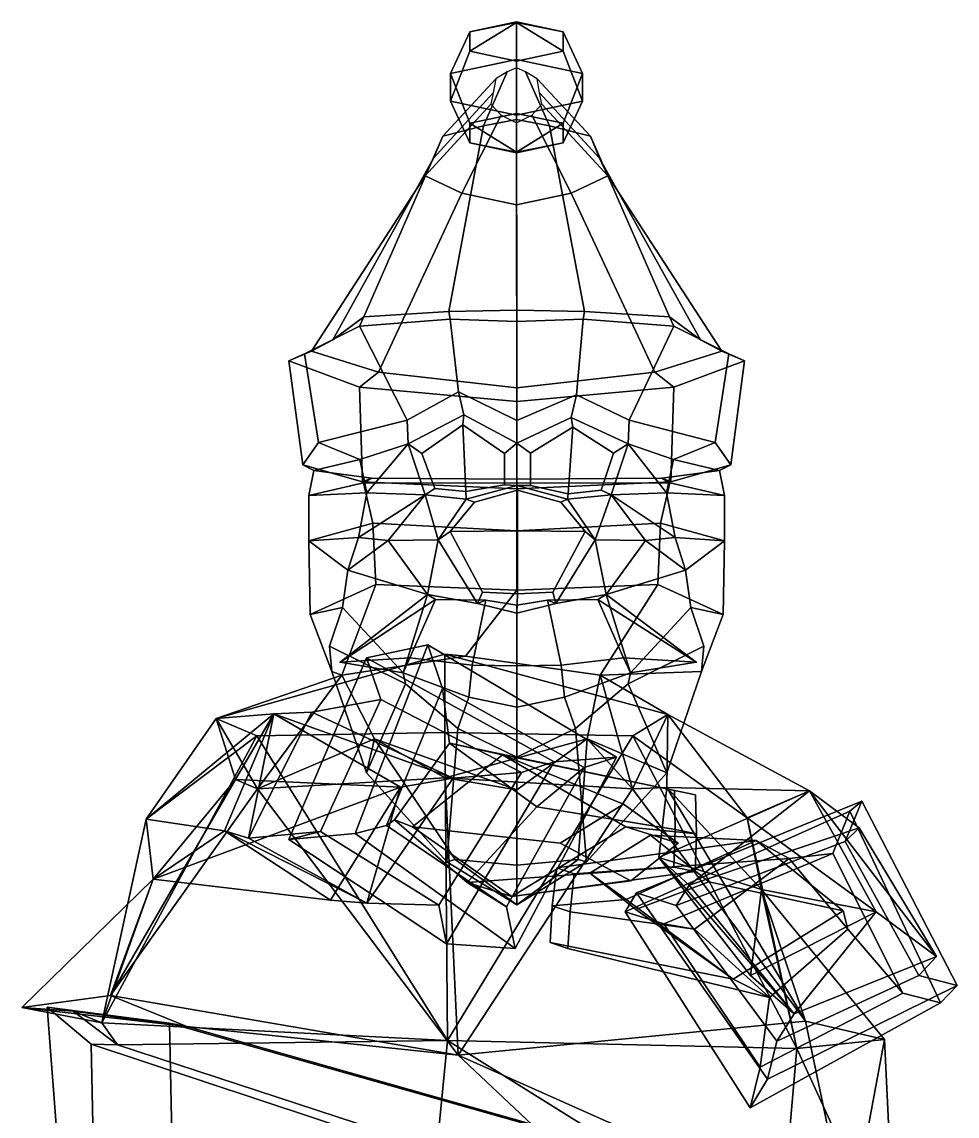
# Model space of a CAD drawing. Extents: x -125 to 148, y -159 to 360.
# Drawn here: x -125.4 to 147.8, y 40.4 to 360 of the extents above; entities that cross this region are included whole.
import ezdxf

# ---------------------------------------------------------------- set-up
doc = ezdxf.new("R2010")
doc.units = 0

msp = doc.modelspace()

# ---------------------------------------------------------------- linework, layer by layer
for p in [(-32.484234, 172.983459, 84.907341), (71.522339, 172.983459, 84.907341)]:
    msp.add_point(p)
for points in [[(5.436601, 357.161835, -21.487675), (19.045494, 360.023315, -28.381702), (19.045496, 349.011597, -39.647381), (-0.200405, 344.964905, -29.897821)], [(19.045486, 348.577484, -0.805751), (19.04549, 359.843506, -12.292946), (5.436598, 351.438934, -7.699727)], [(5.436598, 351.438934, -7.699727), (19.04549, 359.843506, -12.292946), (5.436601, 357.161835, -21.487675)], [(19.04549, 359.843506, -12.292946), (19.045494, 360.023315, -28.381702), (5.436601, 357.161835, -21.487675)], [(19.045486, 348.577484, -0.805751), (32.654411, 351.438934, -7.699723), (19.04549, 359.843506, -12.292946)], [(19.04549, 359.843506, -12.292946), (32.654415, 357.161835, -21.487671), (19.045494, 360.023315, -28.381702)], [(32.654411, 351.438934, -7.699723), (32.654415, 357.161835, -21.487671), (19.04549, 359.843506, -12.292946)], [(32.654415, 357.161835, -21.487671), (38.291389, 344.964874, -29.897818), (19.045496, 349.011597, -39.647381), (19.045494, 360.023315, -28.381702)], [(-0.20041, 336.87146, -10.398643), (5.436598, 351.438934, -7.699727), (5.436601, 357.161835, -21.487675), (-0.200405, 344.964905, -29.897821)], [(38.291382, 336.871429, -10.39864), (38.291389, 344.964874, -29.897818), (32.654415, 357.161835, -21.487671), (32.654411, 351.438934, -7.699723)], [(19.045486, 332.824768, -0.64911), (19.045486, 348.577484, -0.805751), (5.436598, 351.438934, -7.699727), (-0.20041, 336.87146, -10.398643)], [(5.436603, 330.397369, -32.596684), (-0.200405, 344.964905, -29.897821), (19.045496, 349.011597, -39.647381), (19.045496, 333.25885, -39.490711)], [(19.045486, 332.824768, -0.64911), (38.291382, 336.871429, -10.39864), (32.654411, 351.438934, -7.699723), (19.045486, 348.577484, -0.805751)], [(32.654415, 330.397369, -32.59668), (19.045496, 333.25885, -39.490711), (19.045496, 349.011597, -39.647381), (38.291389, 344.964874, -29.897818)], [(16.34008, 345.426727, -8.328447), (12.999579, 343.431641, -9.169166), (-2.469534, 326.601166, 43.544441), (9.460824, 329.704803, 48.672573)], [(19.035501, 346.591064, -7.837802), (16.34008, 345.426727, -8.328447), (9.460824, 329.704803, 48.672573), (19.087332, 331.516052, 51.66534)], [(19.035501, 346.591064, -7.837802), (19.087332, 331.516052, 51.66534), (28.713839, 329.704773, 48.672573), (21.730925, 345.426727, -8.328446)], [(21.730925, 345.426727, -8.328446), (28.713839, 329.704773, 48.672573), (40.644199, 326.601135, 43.544445), (25.071424, 343.431641, -9.169164)], [(12.999579, 343.431641, -9.169166), (12.249563, 339.322388, -10.900743), (-5.148162, 320.208649, 32.982204), (-2.469534, 326.601166, 43.544441)], [(-0.20041, 336.87146, -10.398643), (-0.200405, 344.964905, -29.897821), (5.436603, 330.397369, -32.596684), (5.4366, 324.674469, -18.808735)], [(25.071424, 343.431641, -9.169164), (40.644199, 326.601135, 43.544445), (43.322823, 320.208649, 32.982204), (25.821438, 339.322388, -10.900742)], [(38.291382, 336.871429, -10.39864), (32.654411, 324.674469, -18.808731), (32.654415, 330.397369, -32.59668), (38.291389, 344.964874, -29.897818)], [(12.249563, 339.322388, -10.900743), (11.562902, 336.00769, -12.297507), (-7.600519, 315.052216, 24.462252), (-5.148162, 320.208649, 32.982204)], [(25.821438, 339.322388, -10.900742), (43.322823, 320.208649, 32.982204), (45.775185, 315.052216, 24.462255), (26.508101, 336.00769, -12.297505)], [(11.562902, 336.00769, -12.297507), (14.563848, 332.767487, -13.662856), (3.117141, 310.011627, 16.133808), (-7.600519, 315.052216, 24.462252)], [(19.045486, 332.824768, -0.64911), (-0.20041, 336.87146, -10.398643), (5.4366, 324.674469, -18.808735), (19.045488, 321.813019, -11.91476)], [(19.045486, 332.824768, -0.64911), (19.045488, 321.813019, -11.91476), (32.654411, 324.674469, -18.808731), (38.291382, 336.871429, -10.39864)], [(26.508101, 336.00769, -12.297505), (45.775185, 315.052216, 24.462255), (35.057514, 310.011627, 16.13381), (23.507153, 332.767487, -13.662855)], [(14.563848, 332.767487, -13.662856), (19.0355, 330.584595, -14.582707), (19.087328, 306.615875, 10.523001), (3.117141, 310.011627, 16.133808)], [(19.045483, 321.992798, -28.003464), (5.436603, 330.397369, -32.596684), (19.045496, 333.25885, -39.490711)], [(23.507153, 332.767487, -13.662855), (35.057514, 310.011627, 16.13381), (19.087328, 306.615875, 10.523001), (19.0355, 330.584595, -14.582707)], [(19.045483, 321.992798, -28.003464), (19.045496, 333.25885, -39.490711), (32.654415, 330.397369, -32.59668)], [(-25.533239, 273.825684, 74.016945), (-0.672934, 275.469116, 86.882195), (9.460824, 329.704803, 48.672573), (-2.469534, 326.601166, 43.544441)], [(19.11533, 275.800354, 94.309875), (19.087332, 331.516052, 51.66534), (9.460824, 329.704803, 48.672573), (-0.672934, 275.469116, 86.882195)], [(5.4366, 324.674469, -18.808735), (5.436603, 330.397369, -32.596684), (19.045483, 321.992798, -28.003464)], [(32.654411, 324.674469, -18.808731), (19.045483, 321.992798, -28.003464), (32.654415, 330.397369, -32.59668)], [(19.11533, 275.800354, 94.309875), (38.903587, 275.469116, 86.882195), (28.713839, 329.704773, 48.672573), (19.087332, 331.516052, 51.66534)], [(63.763901, 273.825684, 74.016945), (40.644199, 326.601135, 43.544445), (28.713839, 329.704773, 48.672573), (38.903587, 275.469116, 86.882195)], [(-34.573772, 267.128174, 46.569759), (-25.533239, 273.825684, 74.016945), (-2.469534, 326.601166, 43.544441), (-5.148162, 320.208649, 32.982204)], [(72.804436, 267.128174, 46.569759), (43.322823, 320.208649, 32.982204), (40.644199, 326.601135, 43.544445), (63.763901, 273.825684, 74.016945)], [(19.045488, 321.813019, -11.91476), (5.4366, 324.674469, -18.808735), (19.045483, 321.992798, -28.003464)], [(19.045488, 321.813019, -11.91476), (19.045483, 321.992798, -28.003464), (32.654411, 324.674469, -18.808731)], [(-40.843712, 263.813721, 23.601561), (-34.573772, 267.128174, 46.569759), (-5.148162, 320.208649, 32.982204), (-7.600519, 315.052216, 24.462252)], [(79.074371, 263.813721, 23.601561), (45.775185, 315.052216, 24.462255), (43.322823, 320.208649, 32.982204), (72.804436, 267.128174, 46.569759)], [(-21.255796, 257.734619, 2.862579), (-40.843712, 263.813721, 23.601561), (-7.600519, 315.052216, 24.462252), (3.117141, 310.011627, 16.133808)], [(59.48645, 257.734619, 2.862579), (35.057514, 310.011627, 16.13381), (45.775185, 315.052216, 24.462255), (79.074371, 263.813721, 23.601561)], [(19.115328, 253.169281, -16.105837), (-21.255796, 257.734619, 2.862579), (3.117141, 310.011627, 16.133808), (19.087328, 306.615875, 10.523001)], [(19.115328, 253.169281, -16.105837), (19.087328, 306.615875, 10.523001), (35.057514, 310.011627, 16.13381), (59.48645, 257.734619, 2.862579)], [(-0.28427, 273.211639, 91.787521), (-0.672934, 275.469116, 86.882195), (-25.533239, 273.825684, 74.016945), (-26.775591, 271.146545, 78.628586)], [(19.11533, 272.46347, 97.903023), (19.11533, 275.800354, 94.309875), (-0.672934, 275.469116, 86.882195), (-0.28427, 273.211639, 91.787521)], [(19.11533, 272.46347, 97.903023), (38.514923, 273.211639, 91.787521), (38.903587, 275.469116, 86.882195), (19.11533, 275.800354, 94.309875)], [(38.514923, 273.211639, 91.787521), (65.006256, 271.146515, 78.628586), (63.763901, 273.825684, 74.016945), (38.903587, 275.469116, 86.882195)], [(-26.775591, 271.146545, 78.628586), (-25.533239, 273.825684, 74.016945), (-34.573772, 267.128174, 46.569759), (-42.872452, 263.071838, 47.97971)], [(2.072557, 251.934692, 95.995544), (-0.28427, 273.211639, 91.787521), (-26.775591, 271.146545, 78.628586), (-12.868178, 243.688904, 84.881096)], [(19.115328, 243.605743, 100.219559), (19.11533, 272.46347, 97.903023), (-0.28427, 273.211639, 91.787521), (2.072557, 251.934692, 95.995544)], [(19.115328, 243.605743, 100.219559), (36.561825, 251.13031, 96.065918), (38.514923, 273.211639, 91.787521), (19.11533, 272.46347, 97.903023)], [(36.561825, 251.13031, 96.065918), (51.970875, 243.688904, 84.881104), (65.006256, 271.146515, 78.628586), (38.514923, 273.211639, 91.787521)], [(65.006256, 271.146515, 78.628586), (81.103111, 263.071838, 47.97971), (72.804436, 267.128174, 46.569759), (63.763901, 273.825684, 74.016945)], [(-12.868178, 243.688904, 84.881096), (-26.775591, 271.146545, 78.628586), (-42.872452, 263.071838, 47.97971), (-38.825386, 237.117004, 66.321053)], [(51.970875, 243.688904, 84.881104), (77.056053, 237.117004, 66.321053), (81.103111, 263.071838, 47.97971), (65.006256, 271.146515, 78.628586)], [(-42.872452, 263.071838, 47.97971), (-34.573772, 267.128174, 46.569759), (-40.843712, 263.813721, 23.601561), (-47.39814, 261.060852, 22.177961)], [(81.103111, 263.071838, 47.97971), (85.628799, 261.060852, 22.177961), (79.074371, 263.813721, 23.601561), (72.804436, 267.128174, 46.569759)], [(-47.39814, 261.060852, 22.177961), (-40.843712, 263.813721, 23.601561), (-21.255796, 257.734619, 2.862579), (-26.784513, 253.283447, -0.571246)], [(-38.825386, 237.117004, 66.321053), (-42.872452, 263.071838, 47.97971), (-47.39814, 261.060852, 22.177961), (-43.398804, 230.677643, 29.019247)], [(85.628799, 261.060852, 22.177961), (65.015175, 253.283447, -0.571246), (59.48645, 257.734619, 2.862579), (79.074371, 263.813721, 23.601561)], [(77.056053, 237.117004, 66.321053), (81.629463, 230.677643, 29.019247), (85.628799, 261.060852, 22.177961), (81.103111, 263.071838, 47.97971)], [(-43.398804, 230.677643, 29.019247), (-47.39814, 261.060852, 22.177961), (-26.784513, 253.283447, -0.571246), (-25.889187, 225.67041, 3.205384)], [(81.629463, 230.677643, 29.019247), (64.11985, 225.67041, 3.205384), (65.015175, 253.283447, -0.571246), (85.628799, 261.060852, 22.177961)], [(-26.784513, 253.283447, -0.571246), (-21.255796, 257.734619, 2.862579), (19.115328, 253.169281, -16.105837), (19.115328, 249.170624, -20.325365)], [(65.015175, 253.283447, -0.571246), (19.115328, 249.170624, -20.325365), (19.115328, 253.169281, -16.105837), (59.48645, 257.734619, 2.862579)], [(-25.889187, 225.67041, 3.205384), (-26.784513, 253.283447, -0.571246), (19.115328, 249.170624, -20.325365), (19.115326, 223.662384, -16.462553)], [(64.11985, 225.67041, 3.205384), (19.115326, 223.662384, -16.462553), (19.115328, 249.170624, -20.325365), (65.015175, 253.283447, -0.571246)], [(2.072557, 251.934692, 95.995544), (-12.868178, 243.688904, 84.881096), (-12.575469, 236.755554, 83.381111), (3.641248, 245.288544, 95.344711)], [(19.115328, 243.605743, 100.219559), (2.072557, 251.934692, 95.995544), (3.641248, 245.288544, 95.344711), (19.115328, 236.997406, 97.49585)], [(19.115328, 243.605743, 100.219559), (19.115328, 236.997406, 97.49585), (34.99313, 244.481689, 95.358788), (36.561825, 251.13031, 96.065918)], [(36.561825, 251.13031, 96.065918), (34.99313, 244.481689, 95.358788), (51.678162, 236.755554, 83.381111), (51.970875, 243.688904, 84.881104)], [(-26.659845, 232.178986, 66.741547), (-12.575469, 236.755554, 83.381111), (-12.868178, 243.688904, 84.881096), (-38.825386, 237.117004, 66.321053)], [(3.3824, 242.315979, 92.881905), (3.641248, 245.288544, 95.344711), (-12.575469, 236.755554, 83.381111), (-8.554732, 233.947266, 83.06633)], [(3.3824, 242.315979, 92.881905), (15.530273, 233.944092, 94.507935), (19.115328, 236.997406, 97.49585), (3.641248, 245.288544, 95.344711)], [(35.5, 241.62085, 92.680855), (34.99313, 244.481689, 95.358788), (19.115328, 236.997406, 97.49585), (23.153521, 234.063354, 94.688248)], [(35.5, 241.62085, 92.680855), (47.419346, 234.066772, 80.562836), (51.678162, 236.755554, 83.381111), (34.99313, 244.481689, 95.358788)], [(64.890503, 232.178986, 66.741547), (77.056053, 237.117004, 66.321053), (51.970875, 243.688904, 84.881104), (51.678162, 236.755554, 83.381111)], [(4.281756, 222.822876, 91.052376), (3.3824, 242.315979, 92.881905), (-8.554732, 233.947266, 83.06633), (-4.807731, 223.757446, 85.960152)], [(15.530273, 233.944092, 94.507935), (3.3824, 242.315979, 92.881905), (4.281756, 222.822876, 91.052376), (15.530273, 224.826843, 95.352135)], [(23.153521, 234.063354, 94.688248), (23.153521, 224.558746, 95.730492), (34.182987, 222.21051, 90.422165), (35.5, 241.62085, 92.680855)], [(34.182987, 222.21051, 90.422165), (43.745312, 223.206543, 84.135445), (47.419346, 234.066772, 80.562836), (35.5, 241.62085, 92.680855)], [(-38.825386, 237.117004, 66.321053), (-43.398804, 230.677643, 29.019247), (-40.093262, 229.014526, 29.825291), (-26.659845, 232.178986, 66.741547)], [(-24.687096, 222.477356, 67.068207), (-12.575469, 236.755554, 83.381111), (-26.659845, 232.178986, 66.741547)], [(-7.645202, 221.916748, 86.961494), (-12.575469, 236.755554, 83.381111), (-24.687096, 222.477356, 67.068207)], [(-4.807731, 223.757446, 85.960152), (-8.554732, 233.947266, 83.06633), (-12.575469, 236.755554, 83.381111), (-7.645202, 221.916748, 86.961494)], [(15.530273, 224.826843, 95.352135), (19.115328, 224.579407, 98.556534), (19.115328, 236.997406, 97.49585), (15.530273, 233.944092, 94.507935)], [(23.153521, 224.558746, 95.730492), (23.153521, 234.063354, 94.688248), (19.115328, 236.997406, 97.49585), (19.115328, 224.579407, 98.556534)], [(43.745312, 223.206543, 84.135445), (46.747898, 221.916748, 86.961494), (51.678162, 236.755554, 83.381111), (47.419346, 234.066772, 80.562836)], [(46.747898, 221.916748, 86.961494), (62.917747, 222.477356, 67.068207), (51.678162, 236.755554, 83.381111)], [(62.917747, 222.477356, 67.068207), (64.890503, 232.178986, 66.741547), (51.678162, 236.755554, 83.381111)], [(77.056053, 237.117004, 66.321053), (64.890503, 232.178986, 66.741547), (78.323929, 229.014526, 29.825291), (81.629463, 230.677643, 29.019247)], [(-43.398804, 230.677643, 29.019247), (-25.889187, 225.67041, 3.205384), (-23.303059, 226.719238, 3.512281), (-40.093262, 229.014526, 29.825291)], [(-26.659845, 232.178986, 66.741547), (-40.093262, 229.014526, 29.825291), (-41.597672, 221.661194, 30.874363), (-24.687096, 222.477356, 67.068207)], [(81.629463, 230.677643, 29.019247), (78.323929, 229.014526, 29.825291), (61.533718, 226.719238, 3.512281), (64.11985, 225.67041, 3.205384)], [(64.890503, 232.178986, 66.741547), (62.917747, 222.477356, 67.068207), (79.828331, 221.661194, 30.874363), (78.323929, 229.014526, 29.825291)], [(-41.597672, 221.661194, 30.874363), (-40.093262, 229.014526, 29.825291), (-23.303059, 226.719238, 3.512281), (-25.615421, 225.340576, 1.084721)], [(79.828331, 221.661194, 30.874363), (63.846073, 225.340576, 1.084721), (61.533718, 226.719238, 3.512281), (78.323929, 229.014526, 29.825291)], [(-41.619453, 208.467285, 33.053295), (-41.597672, 221.661194, 30.874363), (-25.615421, 225.340576, 1.084721), (-22.870644, 213.643524, -0.399008)], [(-25.889187, 225.67041, 3.205384), (19.115326, 223.662384, -16.462553), (19.115326, 226.492706, -13.647124), (-23.303059, 226.719238, 3.512281)], [(-25.615421, 225.340576, 1.084721), (-23.303059, 226.719238, 3.512281), (19.115326, 226.492706, -13.647124), (19.115324, 225.266418, -13.992919)], [(-22.870644, 213.643524, -0.399008), (-25.615421, 225.340576, 1.084721), (19.115324, 225.266418, -13.992919), (19.115316, 211.390198, -12.533608)], [(4.281756, 222.822876, 91.052376), (-4.807731, 223.757446, 85.960152), (-7.645202, 221.916748, 86.961494), (4.314649, 220.635834, 93.248207)], [(4.281756, 222.822876, 91.052376), (4.314649, 220.635834, 93.248207), (19.115328, 224.579407, 98.556534), (15.530273, 224.826843, 95.352135)], [(19.373711, 223.193054, 112.948357), (19.115328, 224.579407, 98.556534), (4.314649, 220.635834, 93.248207), (6.750836, 219.758789, 109.431839)], [(61.101299, 213.643524, -0.399008), (19.115316, 211.390198, -12.533608), (19.115324, 225.266418, -13.992919), (63.846073, 225.340576, 1.084721)], [(63.846073, 225.340576, 1.084721), (19.115324, 225.266418, -13.992919), (19.115326, 226.492706, -13.647124), (61.533718, 226.719238, 3.512281)], [(64.11985, 225.67041, 3.205384), (61.533718, 226.719238, 3.512281), (19.115326, 226.492706, -13.647124), (19.115326, 223.662384, -16.462553)], [(19.373711, 223.193054, 112.948357), (31.996582, 219.758789, 109.431839), (33.916008, 220.635834, 93.248207), (19.115328, 224.579407, 98.556534)], [(34.182987, 222.21051, 90.422165), (23.153521, 224.558746, 95.730492), (19.115328, 224.579407, 98.556534), (33.916008, 220.635834, 93.248207)], [(79.850113, 208.467285, 33.053295), (61.101299, 213.643524, -0.399008), (63.846073, 225.340576, 1.084721), (79.828331, 221.661194, 30.874363)], [(-24.687096, 222.477356, 67.068207), (-41.597672, 221.661194, 30.874363), (-41.619453, 208.467285, 33.053295), (-27.128864, 209.378174, 66.91703)], [(-27.128864, 209.378174, 66.91703), (-7.645202, 221.916748, 86.961494), (-24.687096, 222.477356, 67.068207)], [(-18.474888, 208.561462, 90.138046), (-7.645202, 221.916748, 86.961494), (-27.128864, 209.378174, 66.91703)], [(-18.474888, 208.561462, 90.138046), (-3.843127, 208.714783, 93.172478), (-7.645202, 221.916748, 86.961494)], [(-3.843127, 208.714783, 93.172478), (4.314649, 220.635834, 93.248207), (-7.645202, 221.916748, 86.961494)], [(-0.325492, 211.194458, 110.629173), (6.750836, 219.758789, 109.431839), (4.314649, 220.635834, 93.248207), (-3.843127, 208.714783, 93.172478)], [(19.373711, 211.37616, 117.078384), (19.373711, 223.193054, 112.948357), (6.750836, 219.758789, 109.431839), (-0.325492, 211.194458, 110.629173)], [(19.373711, 211.37616, 117.078384), (39.07291, 211.194458, 110.629173), (31.996582, 219.758789, 109.431839), (19.373711, 223.193054, 112.948357)], [(39.07291, 211.194458, 110.629173), (42.073784, 208.714783, 93.172478), (33.916008, 220.635834, 93.248207), (31.996582, 219.758789, 109.431839)], [(34.182987, 222.21051, 90.422165), (33.916008, 220.635834, 93.248207), (46.747898, 221.916748, 86.961494), (43.745312, 223.206543, 84.135445)], [(42.073784, 208.714783, 93.172478), (46.747898, 221.916748, 86.961494), (33.916008, 220.635834, 93.248207)], [(56.705544, 208.561462, 90.138046), (46.747898, 221.916748, 86.961494), (42.073784, 208.714783, 93.172478)], [(65.359528, 209.378174, 66.91703), (62.917747, 222.477356, 67.068207), (46.747898, 221.916748, 86.961494)], [(56.705544, 208.561462, 90.138046), (65.359528, 209.378174, 66.91703), (46.747898, 221.916748, 86.961494)], [(62.917747, 222.477356, 67.068207), (65.359528, 209.378174, 66.91703), (79.850113, 208.467285, 33.053295), (79.828331, 221.661194, 30.874363)], [(-41.183098, 186.913025, 34.415981), (-41.619453, 208.467285, 33.053295), (-22.870644, 213.643524, -0.399008), (-22.077927, 195.655853, 2.511838)], [(-22.077927, 195.655853, 2.511838), (-22.870644, 213.643524, -0.399008), (19.115316, 211.390198, -12.533608), (19.115316, 194.030151, -8.102449)], [(9.098836, 193.446472, 105.79348), (-0.325492, 211.194458, 110.629173), (-3.843127, 208.714783, 93.172478), (7.648868, 190.127747, 92.923752)], [(19.373711, 192.924988, 111.023506), (19.373711, 211.37616, 117.078384), (-0.325492, 211.194458, 110.629173), (9.098836, 193.446472, 105.79348)], [(60.308582, 195.655853, 2.511838), (19.115316, 194.030151, -8.102449), (19.115316, 211.390198, -12.533608), (61.101299, 213.643524, -0.399008)], [(19.373711, 192.924988, 111.023506), (29.648584, 193.446472, 105.79348), (39.07291, 211.194458, 110.629173), (19.373711, 211.37616, 117.078384)], [(29.648584, 193.446472, 105.79348), (30.581789, 190.127747, 92.923752), (42.073784, 208.714783, 93.172478), (39.07291, 211.194458, 110.629173)], [(79.413765, 186.913025, 34.415981), (60.308582, 195.655853, 2.511838), (61.101299, 213.643524, -0.399008), (79.850113, 208.467285, 33.053295)], [(-27.128864, 209.378174, 66.91703), (-41.619453, 208.467285, 33.053295), (-30.194939, 199.854797, 66.360252)], [(-31.800682, 188.924927, 66.538956), (-30.194939, 199.854797, 66.360252), (-41.619453, 208.467285, 33.053295), (-41.183098, 186.913025, 34.415981)], [(-30.194939, 199.854797, 66.360252), (-18.474888, 208.561462, 90.138046), (-27.128864, 209.378174, 66.91703)], [(-6.978267, 192.748108, 87.020615), (-18.474888, 208.561462, 90.138046), (-30.194939, 199.854797, 66.360252)], [(-6.978267, 192.748108, 87.020615), (-3.843127, 208.714783, 93.172478), (-18.474888, 208.561462, 90.138046)], [(7.648868, 190.127747, 92.923752), (-3.843127, 208.714783, 93.172478), (-6.978267, 192.748108, 87.020615)], [(30.581789, 190.127747, 92.923752), (45.208923, 192.748108, 87.020615), (42.073784, 208.714783, 93.172478)], [(45.208923, 192.748108, 87.020615), (56.705544, 208.561462, 90.138046), (42.073784, 208.714783, 93.172478)], [(45.208923, 192.748108, 87.020615), (68.425598, 199.854797, 66.360252), (56.705544, 208.561462, 90.138046)], [(68.425598, 199.854797, 66.360252), (65.359528, 209.378174, 66.91703), (56.705544, 208.561462, 90.138046)], [(65.359528, 209.378174, 66.91703), (68.425598, 199.854797, 66.360252), (79.850113, 208.467285, 33.053295)], [(70.031342, 188.924927, 66.538956), (79.413765, 186.913025, 34.415981), (79.850113, 208.467285, 33.053295), (68.425598, 199.854797, 66.360252)], [(-31.800682, 188.924927, 66.538956), (-14.086276, 169.92215, 93.329964), (-6.978267, 192.748108, 87.020615), (-30.194939, 199.854797, 66.360252)], [(70.031342, 188.924927, 66.538956), (68.425598, 199.854797, 66.360252), (45.208923, 192.748108, 87.020615), (52.316933, 169.92215, 93.329964)], [(-34.854557, 170.301361, 38.525093), (-41.183098, 186.913025, 34.415981), (-22.077927, 195.655853, 2.511838), (-31.972178, 169.210999, 25.921579)], [(-31.972178, 169.210999, 25.921579), (-22.077927, 195.655853, 2.511838), (19.115316, 194.030151, -8.102449), (4.126317, 174.75293, 4.224526)], [(43.511887, 169.210999, 25.921579), (4.126317, 174.75293, 4.224526), (19.115316, 194.030151, -8.102449), (60.308582, 195.655853, 2.511838)], [(73.085213, 170.301361, 38.525093), (43.511887, 169.210999, 25.921579), (60.308582, 195.655853, 2.511838), (79.413765, 186.913025, 34.415981)], [(-4.612077, 191.327454, 101.020836), (-6.978267, 192.748108, 87.020615), (-32.484234, 172.983459, 84.907341)], [(-32.484234, 172.983459, 84.907341), (-6.978267, 192.748108, 87.020615), (-14.086276, 169.92215, 93.329964)], [(-4.612077, 191.327454, 101.020836), (10.085294, 191.065186, 101.137947), (7.648868, 190.127747, 92.923752), (-6.978267, 192.748108, 87.020615)], [(19.373711, 192.924988, 111.023506), (9.098836, 193.446472, 105.79348), (7.648868, 190.127747, 92.923752), (19.115328, 187.340393, 98.843239)], [(19.373711, 192.924988, 111.023506), (19.115328, 187.340393, 98.843239), (30.581789, 190.127747, 92.923752), (29.648584, 193.446472, 105.79348)], [(42.842735, 191.327454, 101.020836), (45.208923, 192.748108, 87.020615), (30.581789, 190.127747, 92.923752), (28.145363, 191.065186, 101.137947)], [(42.842735, 191.327454, 101.020836), (71.522339, 172.983459, 84.907341), (45.208923, 192.748108, 87.020615)], [(71.522339, 172.983459, 84.907341), (52.316933, 169.92215, 93.329964), (45.208923, 192.748108, 87.020615)], [(-34.854557, 170.301361, 38.525093), (-35.523907, 177.66684, 69.709236), (-31.800682, 188.924927, 66.538956), (-41.183098, 186.913025, 34.415981)], [(-31.800682, 188.924927, 66.538956), (-35.523907, 177.66684, 69.709236), (-13.403106, 166.700409, 84.318779), (-14.086276, 169.92215, 93.329964)], [(-12.089278, 174.278748, 103.414848), (-4.612077, 191.327454, 101.020836), (-32.484234, 172.983459, 84.907341)], [(10.085294, 191.065186, 101.137947), (-4.612077, 191.327454, 101.020836), (-12.089278, 174.278748, 103.414848), (6.124341, 172.087433, 112.082413)], [(6.124341, 172.087433, 112.082413), (19.115328, 171.883972, 112.766121), (19.115328, 189.651184, 103.886513), (10.085294, 191.065186, 101.137947)], [(19.115328, 189.651184, 103.886513), (19.115328, 187.340393, 98.843239), (7.648868, 190.127747, 92.923752), (10.085294, 191.065186, 101.137947)], [(32.106316, 172.087433, 112.082413), (28.145363, 191.065186, 101.137947), (19.115328, 189.651184, 103.886513), (19.115328, 171.883972, 112.766121)], [(19.115328, 189.651184, 103.886513), (28.145363, 191.065186, 101.137947), (30.581789, 190.127747, 92.923752), (19.115328, 187.340393, 98.843239)], [(28.145363, 191.065186, 101.137947), (32.106316, 172.087433, 112.082413), (50.319935, 174.278748, 103.414848), (42.842735, 191.327454, 101.020836)], [(50.319935, 174.278748, 103.414848), (71.522339, 172.983459, 84.907341), (42.842735, 191.327454, 101.020836)], [(70.031342, 188.924927, 66.538956), (52.316933, 169.92215, 93.329964), (51.633762, 166.700409, 84.318779), (73.75457, 177.66684, 69.709236)], [(73.085213, 170.301361, 38.525093), (79.413765, 186.913025, 34.415981), (70.031342, 188.924927, 66.538956), (73.75457, 177.66684, 69.709236)], [(-28.050283, 122.955353, 221.484726), (-6.809304, 178.111023, 202.222733), (-24.7076, 174.230225, 175.500931), (-47.448975, 121.165039, 194.698517)], [(-13.403106, 166.700409, 84.318779), (-35.523907, 177.66684, 69.709236), (-34.854557, 170.301361, 38.525093), (-24.776489, 140.6539, 54.51952)], [(-28.050283, 122.955353, 221.484726), (-18.956821, 125.316223, 215.043945), (-2.5765, 165.343506, 200.133286), (-6.809304, 178.111023, 202.222733)], [(30.073294, 143.874847, 139.621155), (-24.7076, 174.230225, 175.500931), (-6.809304, 178.111023, 202.222733), (48.225754, 145.300079, 167.29277)], [(48.225754, 145.300079, 167.29277), (-6.809304, 178.111023, 202.222733), (-2.5765, 165.343506, 200.133286), (38.828053, 142.244049, 173.989426)], [(51.633762, 166.700409, 84.318779), (63.007145, 140.6539, 54.51952), (73.085213, 170.301361, 38.525093), (73.75457, 177.66684, 69.709236)], [(-1.853932, 175.367249, 2.239107), (-1.857344, 152.501892, -48.723801), (-56.752666, 151.529907, -39.934933), (-68.654755, 156.539368, -4.851114)], [(-1.853932, 175.367249, 2.239107), (-68.654755, 156.539368, -4.851114), (-31.972178, 169.210999, 25.921579), (4.126317, 174.75293, 4.224526)], [(-47.448975, 121.165039, 194.698517), (-24.7076, 174.230225, 175.500931), (-20.603365, 162.063202, 173.461014), (-38.209541, 123.521942, 188.157104)], [(-14.086276, 169.92215, 93.329964), (-12.089278, 174.278748, 103.414848), (-32.484234, 172.983459, 84.907341)], [(30.073294, 143.874847, 139.621155), (20.519449, 140.726349, 146.431824), (-20.603365, 162.063202, 173.461014), (-24.7076, 174.230225, 175.500931)], [(6.124341, 172.087433, 112.082413), (-12.089278, 174.278748, 103.414848), (-14.086276, 169.92215, 93.329964), (5.122714, 162.788391, 102.176788)], [(-1.853932, 175.367249, 2.239107), (63.242111, 157.710999, -5.183828), (53.064346, 151.529907, -39.934933), (-1.857344, 152.501892, -48.723801)], [(4.126317, 174.75293, 4.224526), (43.511887, 169.210999, 25.921579), (63.242111, 157.710999, -5.183828), (-1.853932, 175.367249, 2.239107)], [(32.106316, 172.087433, 112.082413), (33.107941, 162.788391, 102.176788), (52.316933, 169.92215, 93.329964), (50.319935, 174.278748, 103.414848)], [(52.316933, 169.92215, 93.329964), (71.522339, 172.983459, 84.907341), (50.319935, 174.278748, 103.414848)], [(-24.776489, 140.6539, 54.51952), (-34.854557, 170.301361, 38.525093), (-31.972178, 169.210999, 25.921579), (-22.447676, 150.590912, 51.873142)], [(1.940419, 153.636902, 104.22464), (5.122714, 162.788391, 102.176788), (-14.086276, 169.92215, 93.329964), (-13.403106, 166.700409, 84.318779)], [(19.115328, 171.883972, 112.766121), (6.124341, 172.087433, 112.082413), (5.122714, 162.788391, 102.176788), (19.115328, 159.821594, 107.648155)], [(19.115328, 171.883972, 112.766121), (19.115328, 159.821594, 107.648155), (33.107941, 162.788391, 102.176788), (32.106316, 172.087433, 112.082413)], [(36.290234, 153.636902, 104.22464), (51.633762, 166.700409, 84.318779), (52.316933, 169.92215, 93.329964), (33.107941, 162.788391, 102.176788)], [(63.007145, 140.6539, 54.51952), (39.739784, 150.590912, 51.873142), (43.511887, 169.210999, 25.921579), (73.085213, 170.301361, 38.525093)], [(-68.654755, 156.539368, -4.851114), (-56.614574, 136.012634, 55.573406), (-31.972178, 169.210999, 25.921579)], [(-56.614574, 136.012634, 55.573406), (-22.447676, 150.590912, 51.873142), (-31.972178, 169.210999, 25.921579)], [(-1.244706, 114.652374, 86.271439), (1.940419, 153.636902, 104.22464), (-13.403106, 166.700409, 84.318779), (-24.776489, 140.6539, 54.51952)], [(39.475361, 114.652374, 86.271439), (63.007145, 140.6539, 54.51952), (51.633762, 166.700409, 84.318779), (36.290234, 153.636902, 104.22464)], [(52.935226, 136.012634, 55.573406), (43.511887, 169.210999, 25.921579), (39.739784, 150.590912, 51.873142)], [(63.242111, 157.710999, -5.183828), (43.511887, 169.210999, 25.921579), (52.935226, 136.012634, 55.573406)], [(-16.541748, 126.965668, 210.719681), (-0.553638, 149.374603, 201.112045), (-2.5765, 165.343506, 200.133286), (-18.956821, 125.316223, 215.043945)], [(24.955427, 130.746216, 185.990341), (38.828053, 142.244049, 173.989426), (-2.5765, 165.343506, 200.133286), (-0.553638, 149.374603, 201.112045)], [(-38.209541, 123.521942, 188.157104), (-20.603365, 162.063202, 173.461014), (-40.745113, 158.39801, 143.659622), (-59.206226, 121.565094, 158.834763)], [(-40.745113, 158.39801, 143.659622), (-20.603365, 162.063202, 173.461014), (20.519449, 140.726349, 146.431824), (0.552405, 139.071106, 116.377945)], [(19.115328, 145.291412, 110.590851), (19.115328, 159.821594, 107.648155), (5.122714, 162.788391, 102.176788), (1.940419, 153.636902, 104.22464)], [(19.115328, 145.291412, 110.590851), (36.290234, 153.636902, 104.22464), (33.107941, 162.788391, 102.176788), (19.115328, 159.821594, 107.648155)], [(-89.105705, 127.095856, -20.936308), (-51.836014, 157.91272, 90.729828), (-68.654755, 156.539368, -4.851114)], [(-89.105705, 127.095856, -20.936308), (-66.25589, 123.727936, 105.815758), (-51.836014, 157.91272, 90.729828)], [(-63.028702, 138.775177, 24.652626), (-68.654755, 156.539368, -4.851114), (-51.836014, 157.91272, 90.729828)], [(-59.206226, 121.565094, 158.834763), (-51.836014, 157.91272, 90.729828), (-66.25589, 123.727936, 105.815758)], [(-63.028702, 138.775177, 24.652626), (-51.836014, 157.91272, 90.729828), (-14.818252, 136.531372, 69.409714)], [(-59.206226, 121.565094, 158.834763), (-40.745113, 158.39801, 143.659622), (-51.836014, 157.91272, 90.729828)], [(0.552405, 139.071106, 116.377945), (-51.836014, 157.91272, 90.729828), (-40.745113, 158.39801, 143.659622)], [(0.552405, 139.071106, 116.377945), (-14.818252, 136.531372, 69.409714), (-51.836014, 157.91272, 90.729828)], [(63.007442, 136.36908, 33.452217), (63.242111, 157.710999, -5.183828), (52.935226, 136.012634, 55.573406)], [(86.46019, 127.507751, -27.973772), (53.064346, 151.529907, -39.934933), (63.242111, 157.710999, -5.183828)], [(63.007442, 136.36908, 33.452217), (104.622581, 135.43335, 91.641411), (63.242111, 157.710999, -5.183828)], [(86.46019, 127.507751, -27.973772), (63.242111, 157.710999, -5.183828), (104.622581, 135.43335, 91.641411)], [(-89.105705, 127.095856, -20.936308), (-68.654755, 156.539368, -4.851114), (-56.752666, 151.529907, -39.934933)], [(-63.028702, 138.775177, 24.652626), (-56.614574, 136.012634, 55.573406), (-68.654755, 156.539368, -4.851114)], [(19.115328, 102.135208, 89.513374), (19.115328, 145.291412, 110.590851), (1.940419, 153.636902, 104.22464), (-1.244706, 114.652374, 86.271439)], [(19.115328, 102.135208, 89.513374), (39.475361, 114.652374, 86.271439), (36.290234, 153.636902, 104.22464), (19.115328, 145.291412, 110.590851)], [(-102.075401, 67.653229, -70.090652), (-56.752666, 151.529907, -39.934933), (-1.128062, 62.474075, -106.35553)], [(-102.075401, 67.653229, -70.090652), (-89.105705, 127.095856, -20.936308), (-56.752666, 151.529907, -39.934933)], [(-1.128062, 62.474075, -106.35553), (-56.752666, 151.529907, -39.934933), (-1.857344, 152.501892, -48.723801)], [(-1.823221, 139.182007, 62.448235), (-22.447676, 150.590912, 51.873142), (-56.614574, 136.012634, 55.573406)], [(-1.244706, 114.652374, 86.271439), (-24.776489, 140.6539, 54.51952), (-22.447676, 150.590912, 51.873142), (1.174239, 115.344666, 70.364754)], [(1.174239, 115.344666, 70.364754), (-22.447676, 150.590912, 51.873142), (19.115328, 135.747192, 44.4216), (19.115328, 113.71051, 66.06868)], [(19.115328, 135.747192, 44.4216), (-22.447676, 150.590912, 51.873142), (-1.823221, 139.182007, 62.448235)], [(-1.128062, 62.474075, -106.35553), (-1.857344, 152.501892, -48.723801), (53.064346, 151.529907, -39.934933)], [(19.115328, 135.747192, 44.4216), (-1.823221, 139.182007, 62.448235), (39.739784, 150.590912, 51.873142)], [(-1.823221, 139.182007, 62.448235), (52.935226, 136.012634, 55.573406), (39.739784, 150.590912, 51.873142)], [(100.926155, 60.180786, -74.018349), (-1.128062, 62.474075, -106.35553), (53.064346, 151.529907, -39.934933)], [(37.056416, 115.344666, 70.364754), (19.115328, 113.71051, 66.06868), (19.115328, 135.747192, 44.4216), (39.739784, 150.590912, 51.873142)], [(39.475361, 114.652374, 86.271439), (37.056416, 115.344666, 70.364754), (39.739784, 150.590912, 51.873142), (63.007145, 140.6539, 54.51952)], [(100.926155, 60.180786, -74.018349), (53.064346, 151.529907, -39.934933), (86.46019, 127.507751, -27.973772)], [(-11.316578, 124.870605, 250.894669), (14.987785, 145.908813, 237.295471), (-0.553638, 149.374603, 201.112045), (-16.541748, 126.965668, 210.719681)], [(65.375099, 124.126312, 211.643478), (24.955427, 130.746216, 185.990341), (-0.553638, 149.374603, 201.112045), (65.25296, 135.485168, 212.010422)], [(71.37603, 134.238037, 223.342453), (65.25296, 135.485168, 212.010422), (-0.553638, 149.374603, 201.112045), (14.987785, 145.908813, 237.295471)], [(31.863344, 120.155518, 292.329254), (50.282078, 131.543121, 294.9039), (14.987785, 145.908813, 237.295471), (-11.316578, 124.870605, 250.894669)], [(-1.348754, 90.754456, 164.82312), (-3.642731, 102.05426, 165.668488), (20.519449, 140.726349, 146.431824), (30.073294, 143.874847, 139.621155)], [(-1.348754, 90.754456, 164.82312), (30.073294, 143.874847, 139.621155), (48.225754, 145.300079, 167.29277), (18.657816, 89.370056, 192.490356)], [(66.322922, 120.155518, 286.225983), (51.017471, 124.870605, 233.838196), (14.987785, 145.908813, 237.295471), (50.282078, 131.543121, 294.9039)], [(71.61628, 122.877411, 222.932327), (71.37603, 134.238037, 223.342453), (14.987785, 145.908813, 237.295471), (51.017471, 124.870605, 233.838196)], [(18.657816, 89.370056, 192.490356), (48.225754, 145.300079, 167.29277), (38.828053, 142.244049, 173.989426), (16.167616, 101.571503, 193.412292)], [(0.552405, 139.071106, 116.377945), (20.519449, 140.726349, 146.431824), (-3.642731, 102.05426, 165.668488), (-24.677176, 102.566895, 136.210449)], [(4.615621, 108.650177, 198.342712), (16.167616, 101.571503, 193.412292), (38.828053, 142.244049, 173.989426), (24.955427, 130.746216, 185.990341)], [(-99.546745, 75.639862, 83.936745), (-63.028702, 138.775177, 24.652626), (-87.09304, 109.627106, 9.21518)], [(-99.546745, 75.639862, 83.936745), (-56.614574, 136.012634, 55.573406), (-63.028702, 138.775177, 24.652626)], [(-87.09304, 109.627106, 9.21518), (-63.028702, 138.775177, 24.652626), (-14.818252, 136.531372, 69.409714)], [(2.006639, 58.250885, 111.888008), (-1.823221, 139.182007, 62.448235), (-56.614574, 136.012634, 55.573406)], [(-24.677176, 102.566895, 136.210449), (-14.818252, 136.531372, 69.409714), (0.552405, 139.071106, 116.377945)], [(2.006639, 58.250885, 111.888008), (52.935226, 136.012634, 55.573406), (-1.823221, 139.182007, 62.448235)], [(2.006639, 58.250885, 111.888008), (-56.614574, 136.012634, 55.573406), (-99.546745, 75.639862, 83.936745)], [(-35.249603, 103.449432, 88.335846), (-87.09304, 109.627106, 9.21518), (-14.818252, 136.531372, 69.409714)], [(-24.677176, 102.566895, 136.210449), (-35.249603, 103.449432, 88.335846), (-14.818252, 136.531372, 69.409714)], [(2.006639, 58.250885, 111.888008), (103.454811, 68.167419, 80.009041), (52.935226, 136.012634, 55.573406)], [(103.454811, 68.167419, 80.009041), (63.007442, 136.36908, 33.452217), (52.935226, 136.012634, 55.573406)], [(90.602577, 106.585632, 6.872228), (60.63789, 115.984528, 87.181213), (63.007442, 136.36908, 33.452217)], [(63.007442, 136.36908, 33.452217), (60.63789, 115.984528, 87.181213), (104.622581, 135.43335, 91.641411)], [(69.522415, 107.891693, 132.986115), (104.622581, 135.43335, 91.641411), (60.63789, 115.984528, 87.181213)], [(103.454811, 68.167419, 80.009041), (90.602577, 106.585632, 6.872228), (63.007442, 136.36908, 33.452217)], [(71.61628, 122.877411, 222.932327), (65.375099, 124.126312, 211.643478), (65.25296, 135.485168, 212.010422), (71.37603, 134.238037, 223.342453)], [(69.522415, 107.891693, 132.986115), (119.170052, 124.571045, 141.942307), (104.622581, 135.43335, 91.641411)], [(86.46019, 127.507751, -27.973772), (104.622581, 135.43335, 91.641411), (124.148346, 100.117157, 89.552467)], [(141.701279, 87.013458, 138.855179), (124.148346, 100.117157, 89.552467), (104.622581, 135.43335, 91.641411)], [(141.701279, 87.013458, 138.855179), (104.622581, 135.43335, 91.641411), (119.170052, 124.571045, 141.942307)], [(52.439899, 109.149078, 293.991577), (66.322922, 120.155518, 286.225983), (50.282078, 131.543121, 294.9039), (31.863344, 120.155518, 292.329254)], [(54.131451, 105.649872, 167.52446), (50.791225, 100.115311, 200.012512), (116.45768, 129.51886, 212.213516), (119.953705, 132.44574, 180.140549)], [(54.131451, 105.649872, 167.52446), (119.953705, 132.44574, 180.140549), (115.09565, 120.645203, 177.65271), (65.673576, 101.965775, 168.408249)], [(147.765945, 78.56546, 175.138153), (136.608795, 81.447266, 174.176193), (115.09565, 120.645203, 177.65271), (119.953705, 132.44574, 180.140549)], [(142.920456, 73.466293, 207.503799), (147.765945, 78.56546, 175.138153), (119.953705, 132.44574, 180.140549), (116.45768, 129.51886, 212.213516)], [(65.052277, 113.152435, 211.587906), (4.615621, 108.650177, 198.342712), (24.955427, 130.746216, 185.990341), (65.375099, 124.126312, 211.643478)], [(50.791225, 100.115311, 200.012512), (62.144394, 96.532013, 200.888229), (111.449074, 117.131531, 209.613556), (116.45768, 129.51886, 212.213516)], [(142.920456, 73.466293, 207.503799), (116.45768, 129.51886, 212.213516), (111.449074, 117.131531, 209.613556), (131.93927, 76.343369, 206.563446)], [(-102.075401, 67.653229, -70.090652), (-87.09304, 109.627106, 9.21518), (-89.105705, 127.095856, -20.936308)], [(-87.09304, 109.627106, 9.21518), (-66.25589, 123.727936, 105.815758), (-89.105705, 127.095856, -20.936308)], [(18.657816, 89.370056, 192.490356), (16.167616, 101.571503, 193.412292), (-18.956821, 125.316223, 215.043945), (-28.050283, 122.955353, 221.484726)], [(4.615621, 108.650177, 198.342712), (-16.541748, 126.965668, 210.719681), (-18.956821, 125.316223, 215.043945), (16.167616, 101.571503, 193.412292)], [(17.714172, 104.544861, 234.563507), (-11.316578, 124.870605, 250.894669), (-16.541748, 126.965668, 210.719681), (4.615621, 108.650177, 198.342712)], [(52.439899, 109.149078, 293.991577), (31.863344, 120.155518, 292.329254), (-11.316578, 124.870605, 250.894669), (17.714172, 104.544861, 234.563507)], [(52.439899, 109.149078, 293.991577), (17.714172, 104.544861, 234.563507), (51.017471, 124.870605, 233.838196), (66.322922, 120.155518, 286.225983)], [(71.204147, 111.901489, 222.949188), (71.61628, 122.877411, 222.932327), (51.017471, 124.870605, 233.838196), (17.714172, 104.544861, 234.563507)], [(100.926155, 60.180786, -74.018349), (86.46019, 127.507751, -27.973772), (90.602577, 106.585632, 6.872228)], [(90.602577, 106.585632, 6.872228), (86.46019, 127.507751, -27.973772), (124.148346, 100.117157, 89.552467)], [(-35.249603, 103.449432, 88.335846), (-66.25589, 123.727936, 105.815758), (-87.09304, 109.627106, 9.21518)], [(-24.677176, 102.566895, 136.210449), (-59.206226, 121.565094, 158.834763), (-66.25589, 123.727936, 105.815758)], [(-24.677176, 102.566895, 136.210449), (-66.25589, 123.727936, 105.815758), (-35.249603, 103.449432, 88.335846)], [(-24.677176, 102.566895, 136.210449), (-3.642731, 102.05426, 165.668488), (-38.209541, 123.521942, 188.157104), (-59.206226, 121.565094, 158.834763)], [(-1.348754, 90.754456, 164.82312), (-47.448975, 121.165039, 194.698517), (-38.209541, 123.521942, 188.157104), (-3.642731, 102.05426, 165.668488)], [(-1.348754, 90.754456, 164.82312), (18.657816, 89.370056, 192.490356), (-28.050283, 122.955353, 221.484726), (-47.448975, 121.165039, 194.698517)], [(53.96133, 100.707764, 286.496063), (75.214149, 108.82666, 281.046173), (58.250206, 122.450714, 282.517242), (40.478657, 111.377808, 277.633118)], [(40.478657, 111.377808, 277.633118), (58.250206, 122.450714, 282.517242), (89.101425, 120.941406, 220.737686), (51.12162, 103.722351, 224.443939)], [(75.214149, 108.82666, 281.046173), (114.524727, 100.320755, 236.482788), (89.101425, 120.941406, 220.737686), (58.250206, 122.450714, 282.517242)], [(71.204147, 111.901489, 222.949188), (65.052277, 113.152435, 211.587906), (65.375099, 124.126312, 211.643478), (71.61628, 122.877411, 222.932327)], [(119.170052, 124.571045, 141.942307), (69.522415, 107.891693, 132.986115), (65.673576, 101.965775, 168.408249), (115.09565, 120.645203, 177.65271)], [(136.608795, 81.447266, 174.176193), (141.701279, 87.013458, 138.855179), (119.170052, 124.571045, 141.942307), (115.09565, 120.645203, 177.65271)], [(29.4867, 101.843811, 215.747787), (51.12162, 103.722351, 224.443939), (89.101425, 120.941406, 220.737686), (30.810555, 112.957306, 213.740829)], [(30.810555, 112.957306, 213.740829), (89.101425, 120.941406, 220.737686), (98.664574, 115.606354, 189.254196), (35.921341, 111.213806, 201.980637)], [(114.524727, 100.320755, 236.482788), (115.821243, 94.978058, 201.32576), (98.664574, 115.606354, 189.254196), (89.101425, 120.941406, 220.737686)], [(19.115328, 102.135208, 89.513374), (-1.244706, 114.652374, 86.271439), (1.174239, 115.344666, 70.364754)], [(19.115328, 102.135208, 89.513374), (1.174239, 115.344666, 70.364754), (19.115328, 113.71051, 66.06868)], [(19.115328, 102.135208, 89.513374), (19.115328, 113.71051, 66.06868), (37.056416, 115.344666, 70.364754)], [(19.115328, 102.135208, 89.513374), (37.056416, 115.344666, 70.364754), (39.475361, 114.652374, 86.271439)], [(34.718822, 100.097809, 204.020615), (35.921341, 111.213806, 201.980637), (98.664574, 115.606354, 189.254196), (71.098457, 94.978058, 181.728989)], [(87.439842, 81.436218, 85.603333), (60.63789, 115.984528, 87.181213), (90.602577, 106.585632, 6.872228)], [(100.211723, 70.257507, 130.924164), (60.63789, 115.984528, 87.181213), (87.439842, 81.436218, 85.603333)], [(100.211723, 70.257507, 130.924164), (69.522415, 107.891693, 132.986115), (60.63789, 115.984528, 87.181213)], [(71.098457, 94.978058, 181.728989), (98.664574, 115.606354, 189.254196), (111.449074, 117.131531, 209.613556), (62.144394, 96.532013, 200.888229)], [(115.821243, 94.978058, 201.32576), (131.93927, 76.343369, 206.563446), (111.449074, 117.131531, 209.613556), (98.664574, 115.606354, 189.254196)], [(71.204147, 111.901489, 222.949188), (17.714172, 104.544861, 234.563507), (4.615621, 108.650177, 198.342712), (65.052277, 113.152435, 211.587906)], [(29.4867, 101.843811, 215.747787), (30.810555, 112.957306, 213.740829), (35.921341, 111.213806, 201.980637), (34.718822, 100.097809, 204.020615)], [(-99.546745, 75.639862, 83.936745), (-87.09304, 109.627106, 9.21518), (-125.419846, 72.101181, -1.205029)], [(-125.419846, 72.101181, -1.205029), (-87.09304, 109.627106, 9.21518), (-102.075401, 67.653229, -70.090652)], [(53.96133, 100.707764, 286.496063), (40.478657, 111.377808, 277.633118), (51.12162, 103.722351, 224.443939), (82.328583, 80.430725, 226.973663)], [(53.96133, 100.707764, 286.496063), (82.328583, 80.430725, 226.973663), (114.524727, 100.320755, 236.482788), (75.214149, 108.82666, 281.046173)], [(92.410095, 51.199417, 163.762527), (87.358482, 42.776108, 196.491486), (50.791225, 100.115311, 200.012512), (54.131451, 105.649872, 167.52446)], [(92.410095, 51.199417, 163.762527), (54.131451, 105.649872, 167.52446), (65.673576, 101.965775, 168.408249), (95.092033, 62.248993, 165.854675)], [(69.522415, 107.891693, 132.986115), (100.211723, 70.257507, 130.924164), (95.092033, 62.248993, 165.854675), (65.673576, 101.965775, 168.408249)], [(87.439842, 81.436218, 85.603333), (90.602577, 106.585632, 6.872228), (124.148346, 100.117157, 89.552467)], [(103.454811, 68.167419, 80.009041), (126.51683, 62.827454, -6.079532), (90.602577, 106.585632, 6.872228)], [(126.51683, 62.827454, -6.079532), (100.926155, 60.180786, -74.018349), (90.602577, 106.585632, 6.872228)], [(28.885426, 91.119293, 218.042023), (82.328583, 80.430725, 226.973663), (51.12162, 103.722351, 224.443939), (29.4867, 101.843811, 215.747787)], [(28.885426, 91.119293, 218.042023), (29.4867, 101.843811, 215.747787), (34.718822, 100.097809, 204.020615), (34.022346, 89.370453, 206.250397)], [(34.022346, 89.370453, 206.250397), (34.718822, 100.097809, 204.020615), (71.098457, 94.978058, 181.728989), (92.967606, 75.07933, 195.852341)], [(87.358482, 42.776108, 196.491486), (90.270302, 54.706543, 198.752441), (62.144394, 96.532013, 200.888229), (50.791225, 100.115311, 200.012512)], [(82.328583, 80.430725, 226.973663), (92.967606, 75.07933, 195.852341), (115.821243, 94.978058, 201.32576), (114.524727, 100.320755, 236.482788)], [(100.211723, 70.257507, 130.924164), (87.439842, 81.436218, 85.603333), (124.148346, 100.117157, 89.552467)], [(100.211723, 70.257507, 130.924164), (124.148346, 100.117157, 89.552467), (141.701279, 87.013458, 138.855179)], [(92.967606, 75.07933, 195.852341), (71.098457, 94.978058, 181.728989), (62.144394, 96.532013, 200.888229), (90.270302, 54.706543, 198.752441)], [(92.967606, 75.07933, 195.852341), (90.270302, 54.706543, 198.752441), (131.93927, 76.343369, 206.563446), (115.821243, 94.978058, 201.32576)], [(28.885426, 91.119293, 218.042023), (34.022346, 89.370453, 206.250397), (92.967606, 75.07933, 195.852341), (82.328583, 80.430725, 226.973663)], [(100.211723, 70.257507, 130.924164), (141.701279, 87.013458, 138.855179), (136.608795, 81.447266, 174.176193), (95.092033, 62.248993, 165.854675)], [(92.410095, 51.199417, 163.762527), (95.092033, 62.248993, 165.854675), (136.608795, 81.447266, 174.176193), (147.765945, 78.56546, 175.138153)], [(92.410095, 51.199417, 163.762527), (147.765945, 78.56546, 175.138153), (142.920456, 73.466293, 207.503799), (87.358482, 42.776108, 196.491486)], [(-77.252251, 66.562286, 84.72541), (-99.546745, 75.639862, 83.936745), (-125.419846, 72.101181, -1.205029)], [(-77.252251, 66.562286, 84.72541), (2.006639, 58.250885, 111.888008), (-99.546745, 75.639862, 83.936745)], [(87.358482, 42.776108, 196.491486), (142.920456, 73.466293, 207.503799), (131.93927, 76.343369, 206.563446), (90.270302, 54.706543, 198.752441)], [(-77.252251, 66.562286, 84.72541), (-125.419846, 72.101181, -1.205029), (-110.439796, 71.10321, 14.058058)], [(-110.439796, 71.10321, 14.058058), (-125.419846, 72.101181, -1.205029), (-102.075401, 67.653229, -70.090652)], [(-82.258751, 67.508118, 93.957809), (-118.009018, 72.204437, 15.194129), (-113.660057, 14.937546, 10.70766), (-81.142319, 11.231186, 89.991692)], [(-118.009018, 72.204437, 15.194129), (-82.258751, 67.508118, 93.957809), (-77.252251, 66.562286, 84.72541), (-110.439796, 71.10321, 14.058058)], [(-113.660057, 14.937546, 10.70766), (-118.009018, 72.204437, 15.194129), (-105.169304, 61.463989, -78.907761), (-104.052872, 5.187073, -82.873878)], [(-105.169304, 61.463989, -78.907761), (-118.009018, 72.204437, 15.194129), (-110.439796, 71.10321, 14.058058), (-97.527077, 61.213501, -68.252975)], [(-110.439796, 71.10321, 14.058058), (-102.075401, 67.653229, -70.090652), (-97.527077, 61.213501, -68.252975)], [(-97.527077, 61.213501, -68.252975), (-102.075401, 67.653229, -70.090652), (-1.128062, 62.474075, -106.35553)], [(11.85006, -15.654205, 109.385818), (24.781452, 37.319031, 111.158195), (-82.258751, 67.508118, 93.957809), (-81.142319, 11.231186, 89.991692)], [(24.781452, 37.319031, 111.158195), (23.442146, 38.034317, 98.987297), (-77.252251, 66.562286, 84.72541), (-82.258751, 67.508118, 93.957809)], [(116.203918, 7.316132, 53.584122), (103.454811, 68.167419, 80.009041), (2.006639, 58.250885, 111.888008)], [(116.203918, 7.316132, 53.584122), (126.51683, 62.827454, -6.079532), (103.454811, 68.167419, 80.009041)], [(-77.252251, 66.562286, 84.72541), (23.442146, 38.034317, 98.987297), (2.006639, 58.250885, 111.888008)], [(-104.052872, 5.187073, -82.873878), (-105.169304, 61.463989, -78.907761), (-7.049505, 28.9198, -129.127548), (-19.995611, -24.055527, -130.897324)], [(-105.169304, 61.463989, -78.907761), (-97.527077, 61.213501, -68.252975), (-4.210401, 30.631256, -113.769066), (-7.049505, 28.9198, -129.127548)], [(-97.527077, 61.213501, -68.252975), (-1.128062, 62.474075, -106.35553), (-4.210401, 30.631256, -113.769066)], [(95.929092, 1.967346, -99.394264), (-4.210401, 30.631256, -113.769066), (-1.128062, 62.474075, -106.35553)], [(95.929092, 1.967346, -99.394264), (-1.128062, 62.474075, -106.35553), (100.926155, 60.180786, -74.018349)], [(129.664627, -2.429016, -24.59235), (100.926155, 60.180786, -74.018349), (126.51683, 62.827454, -6.079532)], [(116.203918, 7.316132, 53.584122), (129.664627, -2.429016, -24.59235), (126.51683, 62.827454, -6.079532)], [(116.203918, 7.316132, 53.584122), (2.006639, 58.250885, 111.888008), (23.442146, 38.034317, 98.987297)], [(129.664627, -2.429016, -24.59235), (95.929092, 1.967346, -99.394264), (100.926155, 60.180786, -74.018349)]]:
    msp.add_3dface(points)

doc.saveas('drawing.dxf')
